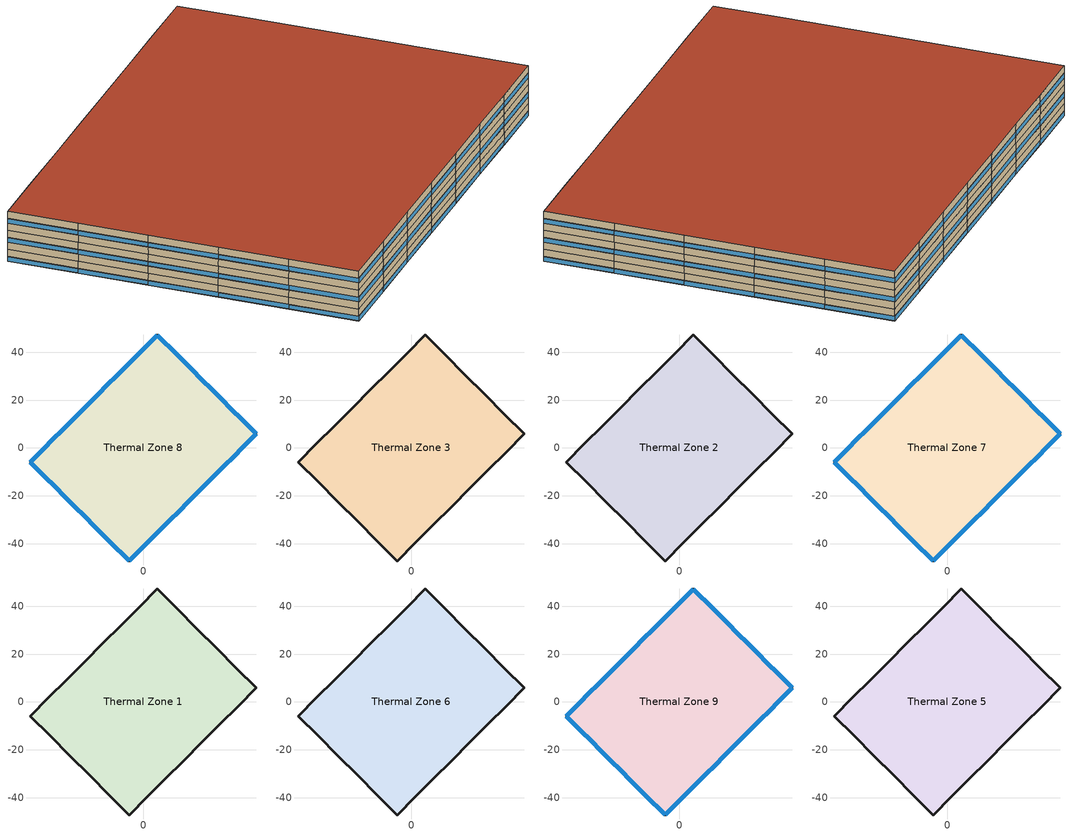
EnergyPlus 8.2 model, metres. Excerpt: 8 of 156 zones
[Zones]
Thermal Zone 8
 floor to Thermal Zone 4 (ASHRAE 90.1-2004 ExtWall Mass ClimateZone 6 Reversed): 5.93,47.31 14.2,39.03 22.48,30.75 30.75,22.48 39.03,14.2 47.31,5.93 39.7,-1.68 32.1,-9.28 24.49,-16.89 16.89,-24.49 9.28,-32.1 1.68,-39.7 -5.93,-47.31 -14.2,-39.03 -22.48,-30.75 -30.75,-22.48 -39.03,-14.2 -47.31,-5.93 -39.7,1.68 -32.1,9.28 -24.49,16.89 -16.89,24.49 -9.28,32.1 -1.68,39.7 z1.25
 wall outside (ASHRAE 90.1-2004 ExtWall Mass ClimateZone 6): 14.2,39.03 5.93,47.31 -1.68,39.7 -9.28,32.1 -16.89,24.49 -24.49,16.89 -32.1,9.28 -39.7,1.68 -47.31,-5.93 -39.03,-14.2 -30.75,-22.48 -22.48,-30.75 -14.2,-39.03 -5.93,-47.31 1.68,-39.7 9.28,-32.1 16.89,-24.49 24.49,-16.89 32.1,-9.28 39.7,-1.68 47.31,5.93 39.03,14.2 30.75,22.48 22.48,30.75 14.2,39.03 z1.25:2.08
 window (ASHRAE 90.1-2004 ExtWindow ClimateZone 4-6): 14.18,39.05 5.94,47.29 / 22.46,30.77 14.22,39.01 / 30.74,22.5 22.5,30.74 / 39.01,14.22 30.77,22.46 / 47.29,5.94 39.05,14.18 / 39.72,-1.66 47.29,5.91 / 32.11,-9.27 39.68,-1.7 / 24.51,-16.87 32.08,-9.3 / 16.91,-24.47 24.47,-16.91 / 9.3,-32.08 16.87,-24.51 / 1.7,-39.68 9.27,-32.11 / -5.91,-47.29 1.66,-39.72 / -14.18,-39.05 -5.94,-47.29 / -22.46,-30.77 -14.22,-39.01 / -30.74,-22.5 -22.5,-30.74 / -39.01,-14.22 -30.77,-22.46 / -47.29,-5.94 -39.05,-14.18 / -39.72,1.66 -47.29,-5.91 / -32.11,9.27 -39.68,1.7 / -24.51,16.87 -32.08,9.3 / -16.91,24.47 -24.47,16.91 / -9.3,32.08 -16.87,24.51 / -1.7,39.68 -9.27,32.11 / 5.91,47.29 -1.66,39.72 z1.27:2.05
Thermal Zone 3
 floor to Thermal Zone 8 (ASHRAE 90.1-2004 ExtWall Mass ClimateZone 6 Reversed): 5.93,47.31 14.2,39.03 22.48,30.75 30.75,22.48 39.03,14.2 47.31,5.93 39.7,-1.68 32.1,-9.28 24.49,-16.89 16.89,-24.49 9.28,-32.1 1.68,-39.7 -5.93,-47.31 -14.2,-39.03 -22.48,-30.75 -30.75,-22.48 -39.03,-14.2 -47.31,-5.93 -39.7,1.68 -32.1,9.28 -24.49,16.89 -16.89,24.49 -9.28,32.1 -1.68,39.7 z2.08
 wall outside (ASHRAE 90.1-2004 ExtWall Mass ClimateZone 6): 14.2,39.03 5.93,47.31 -1.68,39.7 -9.28,32.1 -16.89,24.49 -24.49,16.89 -32.1,9.28 -39.7,1.68 -47.31,-5.93 -39.03,-14.2 -30.75,-22.48 -22.48,-30.75 -14.2,-39.03 -5.93,-47.31 1.68,-39.7 9.28,-32.1 16.89,-24.49 24.49,-16.89 32.1,-9.28 39.7,-1.68 47.31,5.93 39.03,14.2 30.75,22.48 22.48,30.75 14.2,39.03 z2.08:3.33
Thermal Zone 2
 floor to Thermal Zone 3 (ASHRAE 90.1-2004 ExtWall Mass ClimateZone 6 Reversed): 5.93,47.31 14.2,39.03 22.48,30.75 30.75,22.48 39.03,14.2 47.31,5.93 39.7,-1.68 32.1,-9.28 24.49,-16.89 16.89,-24.49 9.28,-32.1 1.68,-39.7 -5.93,-47.31 -14.2,-39.03 -22.48,-30.75 -30.75,-22.48 -39.03,-14.2 -47.31,-5.93 -39.7,1.68 -32.1,9.28 -24.49,16.89 -16.89,24.49 -9.28,32.1 -1.68,39.7 z3.33
 wall outside (ASHRAE 90.1-2004 ExtWall Mass ClimateZone 6): -16.89,24.49 -24.49,16.89 -32.1,9.28 -39.7,1.68 -47.31,-5.93 -39.03,-14.2 -30.75,-22.48 -22.48,-30.75 -14.2,-39.03 -5.93,-47.31 1.68,-39.7 9.28,-32.1 16.89,-24.49 24.49,-16.89 32.1,-9.28 39.7,-1.68 47.31,5.93 39.03,14.2 30.75,22.48 22.48,30.75 14.2,39.03 5.93,47.31 -1.68,39.7 -9.28,32.1 -16.89,24.49 z3.33:4.58
Thermal Zone 7
 floor to Thermal Zone 2 (ASHRAE 90.1-2004 ExtWall Mass ClimateZone 6 Reversed): 5.93,47.31 14.2,39.03 22.48,30.75 30.75,22.48 39.03,14.2 47.31,5.93 39.7,-1.68 32.1,-9.28 24.49,-16.89 16.89,-24.49 9.28,-32.1 1.68,-39.7 -5.93,-47.31 -14.2,-39.03 -22.48,-30.75 -30.75,-22.48 -39.03,-14.2 -47.31,-5.93 -39.7,1.68 -32.1,9.28 -24.49,16.89 -16.89,24.49 -9.28,32.1 -1.68,39.7 z4.58
 wall outside (ASHRAE 90.1-2004 ExtWall Mass ClimateZone 6): 14.2,39.03 5.93,47.31 -1.68,39.7 -9.28,32.1 -16.89,24.49 -24.49,16.89 -32.1,9.28 -39.7,1.68 -47.31,-5.93 -39.03,-14.2 -30.75,-22.48 -22.48,-30.75 -14.2,-39.03 -5.93,-47.31 1.68,-39.7 9.28,-32.1 16.89,-24.49 24.49,-16.89 32.1,-9.28 39.7,-1.68 47.31,5.93 39.03,14.2 30.75,22.48 22.48,30.75 14.2,39.03 z4.58:5.41
 window (ASHRAE 90.1-2004 ExtWindow ClimateZone 4-6): 14.18,39.05 5.94,47.29 / 22.46,30.77 14.22,39.01 / 30.74,22.5 22.5,30.74 / 39.01,14.22 30.77,22.46 / 47.29,5.94 39.05,14.18 / 39.72,-1.66 47.29,5.91 / 32.11,-9.27 39.68,-1.7 / 24.51,-16.87 32.08,-9.3 / 16.91,-24.47 24.47,-16.91 / 9.3,-32.08 16.87,-24.51 / 1.7,-39.68 9.27,-32.11 / -5.91,-47.29 1.66,-39.72 / -14.18,-39.05 -5.94,-47.29 / -22.46,-30.77 -14.22,-39.01 / -30.74,-22.5 -22.5,-30.74 / -39.01,-14.22 -30.77,-22.46 / -47.29,-5.94 -39.05,-14.18 / -39.72,1.66 -47.29,-5.91 / -32.11,9.27 -39.68,1.7 / -24.51,16.87 -32.08,9.3 / -16.91,24.47 -24.47,16.91 / -9.3,32.08 -16.87,24.51 / -1.7,39.68 -9.27,32.11 / 5.91,47.29 -1.66,39.72 z4.6:5.38
Thermal Zone 1
 floor to Thermal Zone 7 (ASHRAE 90.1-2004 ExtWall Mass ClimateZone 6 Reversed): 5.93,47.31 14.2,39.03 22.48,30.75 30.75,22.48 39.03,14.2 47.31,5.93 39.7,-1.68 32.1,-9.28 24.49,-16.89 16.89,-24.49 9.28,-32.1 1.68,-39.7 -5.93,-47.31 -14.2,-39.03 -22.48,-30.75 -30.75,-22.48 -39.03,-14.2 -47.31,-5.93 -39.7,1.68 -32.1,9.28 -24.49,16.89 -16.89,24.49 -9.28,32.1 -1.68,39.7 z5.41
 wall outside (ASHRAE 90.1-2004 ExtWall Mass ClimateZone 6): 14.2,39.03 5.93,47.31 -1.68,39.7 -9.28,32.1 -16.89,24.49 -24.49,16.89 -32.1,9.28 -39.7,1.68 -47.31,-5.93 -39.03,-14.2 -30.75,-22.48 -22.48,-30.75 -14.2,-39.03 -5.93,-47.31 1.68,-39.7 9.28,-32.1 16.89,-24.49 24.49,-16.89 32.1,-9.28 39.7,-1.68 47.31,5.93 39.03,14.2 30.75,22.48 22.48,30.75 14.2,39.03 z5.41:6.66
Thermal Zone 6
 floor to Thermal Zone 1 (ASHRAE 90.1-2004 ExtWall Mass ClimateZone 6 Reversed): 5.93,47.31 14.2,39.03 22.48,30.75 30.75,22.48 39.03,14.2 47.31,5.93 39.7,-1.68 32.1,-9.28 24.49,-16.89 16.89,-24.49 9.28,-32.1 1.68,-39.7 -5.93,-47.31 -14.2,-39.03 -22.48,-30.75 -30.75,-22.48 -39.03,-14.2 -47.31,-5.93 -39.7,1.68 -32.1,9.28 -24.49,16.89 -16.89,24.49 -9.28,32.1 -1.68,39.7 z6.66
 wall outside (ASHRAE 90.1-2004 ExtWall Mass ClimateZone 6): 14.2,39.03 5.93,47.31 -1.68,39.7 -9.28,32.1 -16.89,24.49 -24.49,16.89 -32.1,9.28 -39.7,1.68 -47.31,-5.93 -39.03,-14.2 -30.75,-22.48 -22.48,-30.75 -14.2,-39.03 -5.93,-47.31 1.68,-39.7 9.28,-32.1 16.89,-24.49 24.49,-16.89 32.1,-9.28 39.7,-1.68 47.31,5.93 39.03,14.2 30.75,22.48 22.48,30.75 14.2,39.03 z6.66:7.91
Thermal Zone 9
 floor to Thermal Zone 6 (ASHRAE 90.1-2004 ExtWall Mass ClimateZone 6 Reversed): 5.93,47.31 14.2,39.03 22.48,30.75 30.75,22.48 39.03,14.2 47.31,5.93 39.7,-1.68 32.1,-9.28 24.49,-16.89 16.89,-24.49 9.28,-32.1 1.68,-39.7 -5.93,-47.31 -14.2,-39.03 -22.48,-30.75 -30.75,-22.48 -39.03,-14.2 -47.31,-5.93 -39.7,1.68 -32.1,9.28 -24.49,16.89 -16.89,24.49 -9.28,32.1 -1.68,39.7 z7.91
 wall outside (ASHRAE 90.1-2004 ExtWall Mass ClimateZone 6): 14.2,39.03 5.93,47.31 -1.68,39.7 -9.28,32.1 -16.89,24.49 -24.49,16.89 -32.1,9.28 -39.7,1.68 -47.31,-5.93 -39.03,-14.2 -30.75,-22.48 -22.48,-30.75 -14.2,-39.03 -5.93,-47.31 1.68,-39.7 9.28,-32.1 16.89,-24.49 24.49,-16.89 32.1,-9.28 39.7,-1.68 47.31,5.93 39.03,14.2 30.75,22.48 22.48,30.75 14.2,39.03 z7.91:8.74
 window (ASHRAE 90.1-2004 ExtWindow ClimateZone 4-6): 14.18,39.05 5.94,47.29 / 22.46,30.77 14.22,39.01 / 30.74,22.5 22.5,30.74 / 39.01,14.22 30.77,22.46 / 47.29,5.94 39.05,14.18 / 39.72,-1.66 47.29,5.91 / 32.11,-9.27 39.68,-1.7 / 24.51,-16.87 32.08,-9.3 / 16.91,-24.47 24.47,-16.91 / 9.3,-32.08 16.87,-24.51 / 1.7,-39.68 9.27,-32.11 / -5.91,-47.29 1.66,-39.72 / -14.18,-39.05 -5.94,-47.29 / -22.46,-30.77 -14.22,-39.01 / -30.74,-22.5 -22.5,-30.74 / -39.01,-14.22 -30.77,-22.46 / -47.29,-5.94 -39.05,-14.18 / -39.72,1.66 -47.29,-5.91 / -32.11,9.27 -39.68,1.7 / -24.51,16.87 -32.08,9.3 / -16.91,24.47 -24.47,16.91 / -9.3,32.08 -16.87,24.51 / -1.7,39.68 -9.27,32.11 / 5.91,47.29 -1.66,39.72 z7.93:8.71
Thermal Zone 5
 floor to Thermal Zone 9 (ASHRAE 90.1-2004 ExtWall Mass ClimateZone 6 Reversed): 5.93,47.31 14.2,39.03 22.48,30.75 30.75,22.48 39.03,14.2 47.31,5.93 39.7,-1.68 32.1,-9.28 24.49,-16.89 16.89,-24.49 9.28,-32.1 1.68,-39.7 -5.93,-47.31 -14.2,-39.03 -22.48,-30.75 -30.75,-22.48 -39.03,-14.2 -47.31,-5.93 -39.7,1.68 -32.1,9.28 -24.49,16.89 -16.89,24.49 -9.28,32.1 -1.68,39.7 z8.74
 wall outside (ASHRAE 90.1-2004 ExtWall Mass ClimateZone 6): 14.2,39.03 5.93,47.31 -1.68,39.7 -9.28,32.1 -16.89,24.49 -24.49,16.89 -32.1,9.28 -39.7,1.68 -47.31,-5.93 -39.03,-14.2 -30.75,-22.48 -22.48,-30.75 -14.2,-39.03 -5.93,-47.31 1.68,-39.7 9.28,-32.1 16.89,-24.49 24.49,-16.89 32.1,-9.28 39.7,-1.68 47.31,5.93 39.03,14.2 30.75,22.48 22.48,30.75 14.2,39.03 z8.74:9.99
 roof outside (ASHRAE 90.1-2004 ExtWall Mass ClimateZone 6): -1.68,39.7 -9.28,32.1 -16.89,24.49 -24.49,16.89 -32.1,9.28 -39.7,1.68 -47.31,-5.93 -39.03,-14.2 -30.75,-22.48 -22.48,-30.75 -14.2,-39.03 -5.93,-47.31 1.68,-39.7 9.28,-32.1 16.89,-24.49 24.49,-16.89 32.1,-9.28 39.7,-1.68 47.31,5.93 39.03,14.2 30.75,22.48 22.48,30.75 14.2,39.03 5.93,47.31 z9.99
[Building]
Building 1: North Axis {deg}=0; Solar Distribution=FullExteriorWithReflections
[Material] Thermal Absorptance=0.9
Name | Roughness | Thickness {m} | Conductivity {W/m-K} | Density {kg/m3} | Specific Heat {J/kg-K} | Solar Absorptance | Visible Absorptance
1/2IN Gypsum | Smooth | 0.0127 | 0.16 | 784.9 | 830 | 0.4 | 0.4
1IN Stucco | Smooth | 0.0253 | 0.6918 | 1858 | 837 | 0.92 | 0.92
8IN CONCRETE HW RefBldg | Rough | 0.2032 | 1.311 | 2240 | 836.8 | 0.7 | 0.7
Mass NonRes Wall Insulation-1.69 | MediumRough | 0.0623673 | 0.049 | 265 | 836.8 | 0.7 | 0.7
[WindowMaterial:SimpleGlazingSystem]
Fixed Window 3.24/0.39/0.31: U-Factor {W/m2-K}=3.23646; Solar Heat Gain Coefficient=0.39; Visible Transmittance, changed fron 0.31=0.5
[Construction]
ASHRAE 90.1-2004 ExtWall Mass ClimateZone 6: 1IN Stucco, 8IN CONCRETE HW RefBldg, Mass NonRes Wall Insulation-1.69, 1/2IN Gypsum
ASHRAE 90.1-2004 ExtWall Mass ClimateZone 6 Reversed: 1/2IN Gypsum, Mass NonRes Wall Insulation-1.69, 8IN CONCRETE HW RefBldg, 1IN Stucco
ASHRAE 90.1-2004 ExtWindow ClimateZone 4-6: Fixed Window 3.24/0.39/0.31
[Zone]
Thermal Zone 1; Thermal Zone 2; Thermal Zone 3; Thermal Zone 5; Thermal Zone 6; Thermal Zone 7; Thermal Zone 8; Thermal Zone 9
